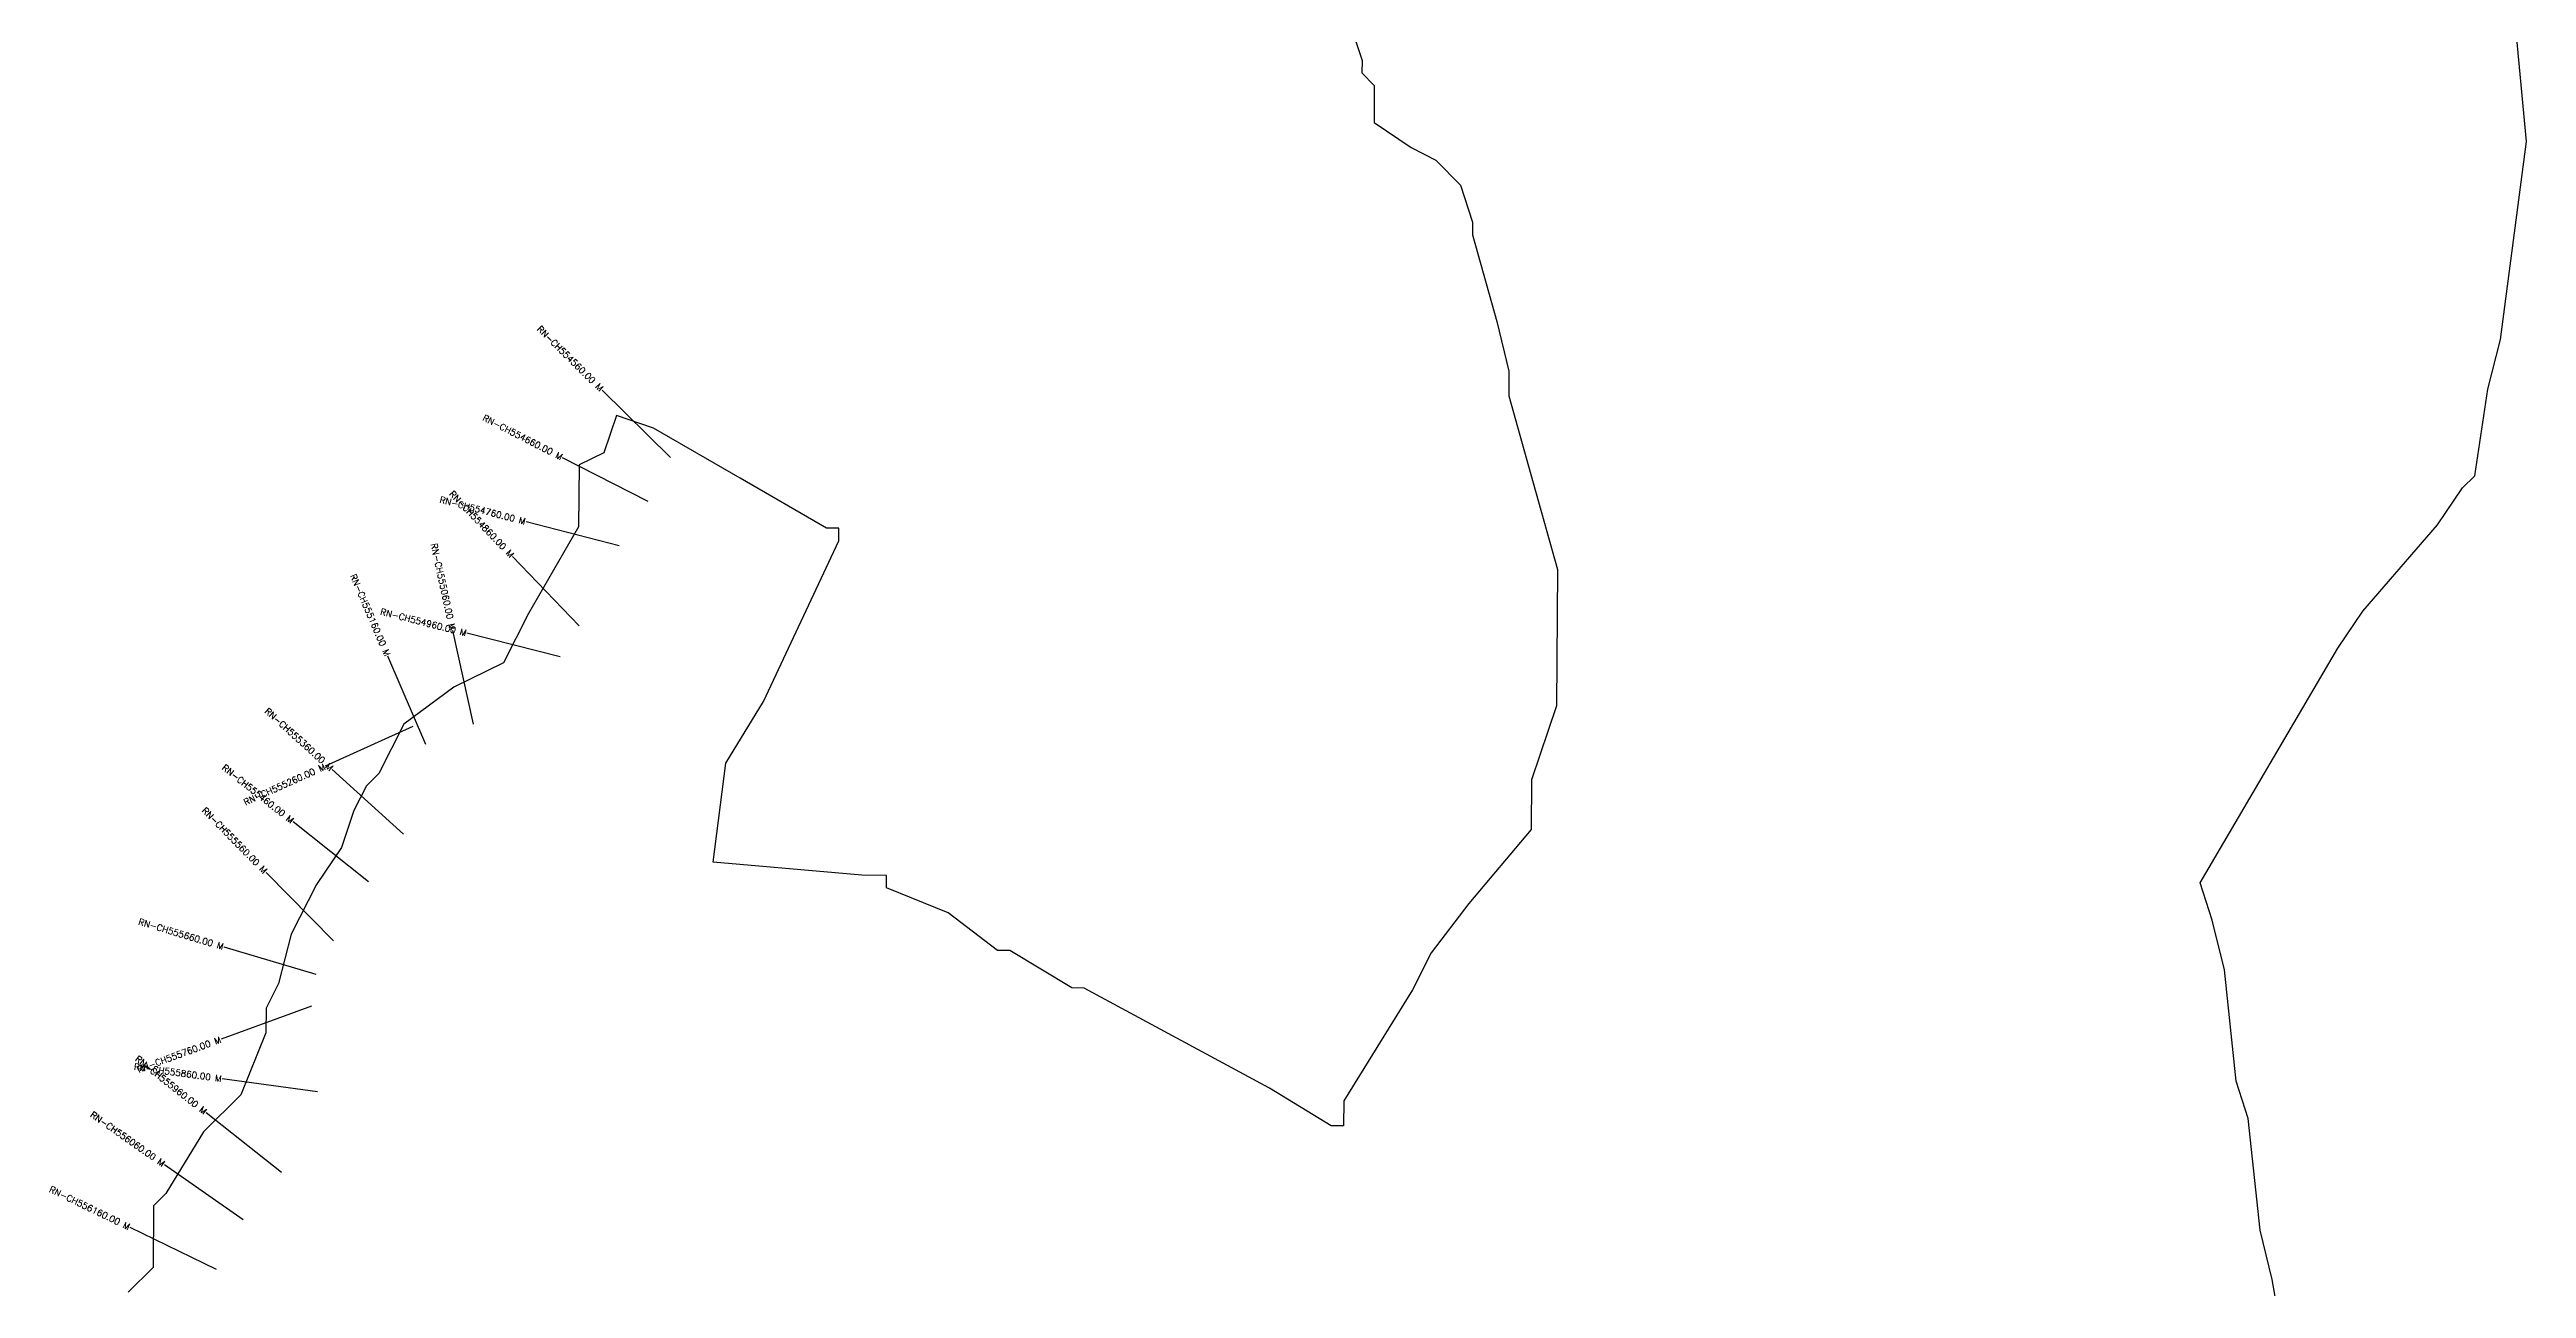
# Model space of a CAD drawing. Header units: metres. Extents: x 319364 to 323417, y 1852520 to 1859812.
# Drawn here: x 319504 to 323368, y 1855944 to 1857878 of the extents above; entities that cross this region are included whole.
import ezdxf
from ezdxf.enums import TextEntityAlignment as Align

# ---------------------------------------------------------------- set-up
doc = ezdxf.new("R2010")
doc.units = ezdxf.units.M
for name, color, linetype in [('CS', 134, 'Continuous'), ('CSMark', 6, 'Continuous'), ('VILLAGE BOUNDRY', 10, 'Continuous')]:
    doc.layers.add(name, color=color, linetype=linetype)
doc.styles.get("Standard").update_dxf_attribs({"font": 'simplex.shx'})

msp = doc.modelspace()

# ---------------------------------------------------------------- linework, layer by layer
at = {"layer": 'CS'}
for p, q in [((320472.9, 1857241.5), (320366.2, 1857346.9)), ((320437.9, 1857172.7), (320304.4, 1857241.1)), ((320392.5, 1857103.5), (320247.3, 1857141.3)), ((320330.2, 1856978.6), (320226.4, 1857086.9)), ((320165.2, 1856825.2), (320133.2, 1856971.7)), ((320300.6, 1856930.5), (320155.1, 1856967.2)), ((320091, 1856793.3), (320031.9, 1856931.2)), ((320070.8, 1856821.7), (319934.1, 1856759.9)), ((320056.2, 1856653.8), (319945.1, 1856754.5)), ((320001.3, 1856579.4), (319883.9, 1856672.8)), ((319947, 1856487), (319841.8, 1856593.9)), ((319919.8, 1856434.3), (319776.1, 1856477.4)), ((319912.6, 1856385.2), (319771.7, 1856333.6)), ((319922, 1856251.2), (319773.4, 1856271.7)), ((319865.8, 1856125.2), (319748.3, 1856218.5)), ((319805.9, 1856051.3), (319683.2, 1856137.5)), ((319764.5, 1855973.9), (319629.5, 1856039.5))]:
    msp.add_line(p, q, dxfattribs=at)
at = {"layer": 'VILLAGE BOUNDRY'}
for points in [[(323046.6, 1855532.4), (322971.7, 1855958.2), (322952.8, 1856035.6), (322934.5, 1856209.8), (322915.5, 1856267.9), (322897.1, 1856442), (322878.2, 1856519.5), (322859.2, 1856577.6), (323073.9, 1856943.7), (323112.9, 1857001.5), (323229.7, 1857136.2), (323268.7, 1857194), (323288.1, 1857213.2), (323308.3, 1857348.4), (323328, 1857425.7), (323368.5, 1857734.8), (323350.2, 1857928.2)], [(321532.6, 1857919.2), (321551.7, 1857861.1), (321551.6, 1857841.8), (321570.8, 1857822.3), (321570.4, 1857764.3), (321628.2, 1857725.3), (321666.8, 1857705.8), (321705.2, 1857666.9), (321724.2, 1857608.7), (321724.1, 1857589.4), (321762.1, 1857453.8), (321780.9, 1857376.4), (321780.7, 1857337.7), (321818.6, 1857202.2), (321856.5, 1857066.6), (321855.3, 1856853.9), (321816, 1856738.2), (321815.6, 1856660.8), (321718.2, 1856545.3), (321659.8, 1856468.3), (321630.4, 1856410.5), (321523.1, 1856237.1), (321522.9, 1856198.4), (321503.6, 1856198.5), (321407.2, 1856257.1), (321118.1, 1856413.4), (321098.7, 1856413.5), (321002.4, 1856472), (320983.1, 1856472.1), (320906, 1856530.6), (320809.6, 1856569.8), (320809.7, 1856589.2), (320771, 1856589.4), (320539.2, 1856610), (320559.3, 1856764.6), (320617.9, 1856860.9), (320735.3, 1857111.6), (320735.4, 1857131), (320716.1, 1857131.1), (320581.2, 1857209.1), (320446.3, 1857287.3), (320388.4, 1857306.9), (320368.7, 1857249), (320330, 1857229.9), (320329.4, 1857133.3), (320251.3, 1856998.3), (320212.2, 1856921.2), (320134.6, 1856883), (320056.9, 1856825.4), (320017.9, 1856748.3), (319998.4, 1856729.1), (319978.9, 1856690.5), (319959.2, 1856632.6), (319920.2, 1856574.8), (319881.1, 1856497.7), (319861.3, 1856420.5), (319841.8, 1856381.9), (319841.5, 1856343.3), (319802.4, 1856246.8), (319744, 1856189.1), (319685.4, 1856092.8), (319666, 1856073.6), (319665.5, 1855976.9), (319626.6, 1855938.4)]]:
    msp.add_lwpolyline(points, dxfattribs=at)

# ---------------------------------------------------------------- texts
at = {"layer": 'CSMark'}
for s, rotation, p in [('RN-CH554560.00 M', 315.3875, (320365.4, 1857347.6)), ('RN-CH554660.00 M', 332.848, (320303.5, 1857241.6)), ('RN-CH554760.00 M', 345.4241, (320246.4, 1857141.5)), ('RN-CH554860.00 M', 313.742, (320225.8, 1857087.7)), ('RN-CH555060.00 M', 282.3436, (320132.9, 1856972.7)), ('RN-CH555160.00 M', 293.1838, (320031.5, 1856932.1)), ('RN-CH554960.00 M', 345.8196, (320154.2, 1856967.4)), ('RN-CH555360.00 M', 317.7819, (319944.3, 1856755.2)), ('RN-CH555460.00 M', 321.5147, (319883.1, 1856673.4)), ('RN-CH555260.00 M', 24.3164, (319933.2, 1856759.5)), ('RN-CH555560.00 M', 314.5579, (319841.1, 1856594.6)), ('RN-CH555660.00 M', 343.2883, (319775.2, 1856477.7)), ('RN-CH555960.00 M', 321.5525, (319747.6, 1856219.1)), ('RN-CH555760.00 M', 20.109, (319770.8, 1856333.3)), ('RN-CH555860.00 M', 352.1518, (319772.4, 1856271.8)), ('RN-CH556060.00 M', 324.9393, (319682.3, 1856138.1)), ('RN-CH556160.00 M', 334.0789, (319628.6, 1856039.9))]:
    msp.add_text(s, height=10, rotation=rotation, dxfattribs=at).set_placement(p, align=Align.MIDDLE_RIGHT)

doc.saveas('drawing.dxf')
